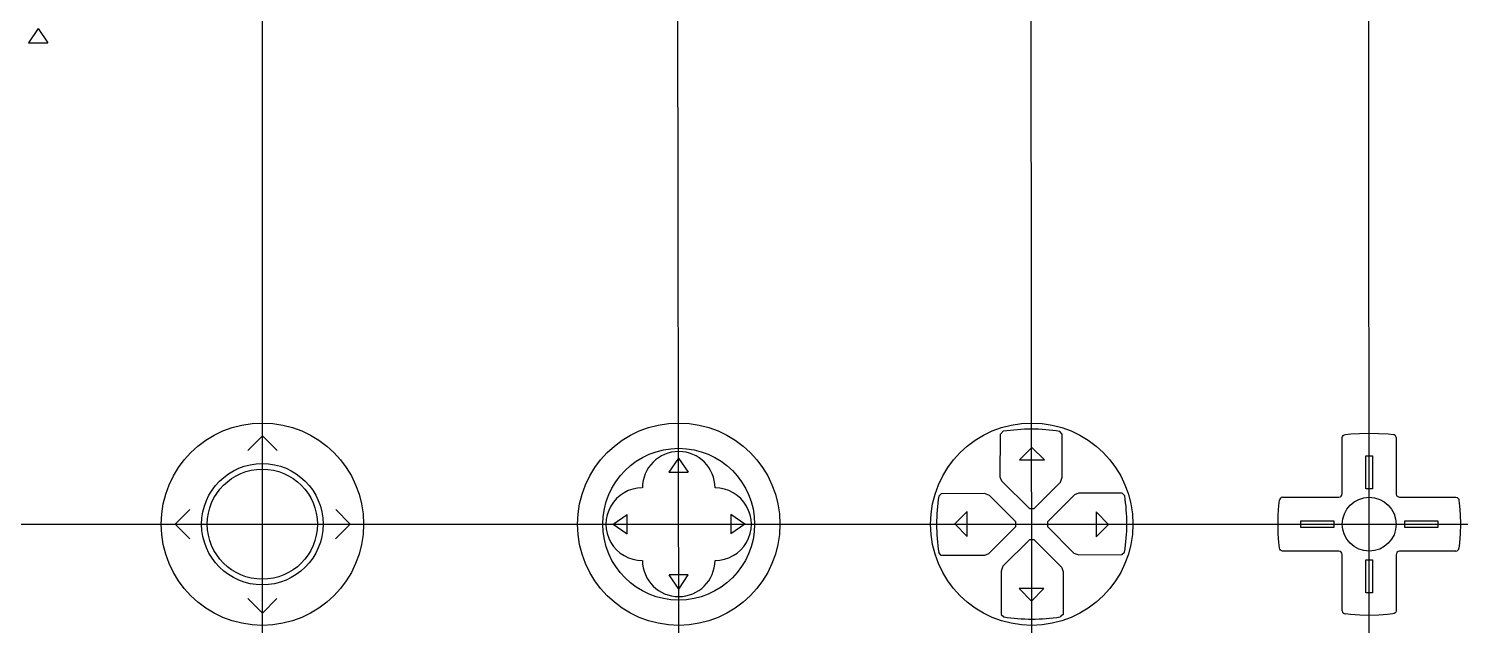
# Model space of a CAD drawing. Header units: millimetres. Extents: x -29 to 1385, y 150 to 740.
import ezdxf

# ---------------------------------------------------------------- set-up
doc = ezdxf.new("R2010")
doc.units = ezdxf.units.MM
doc.layers.add('constr', color=253, linetype='Continuous')

msp = doc.modelspace()

# ---------------------------------------------------------------- linework, layer by layer
at = {"color": 3}
for p, q in [((-20, 740.1), (-29.5, 726.1)), ((-20, 740.1), (-10.6, 726.1)), ((-29.5, 726.1), (-10.6, 726.1)), ((930.8, 339.4), (933.6, 342.1)), ((991.8, 339.4), (989.4, 342)), ((1271.7, 339), (1277.2, 339.6)), ((1277.2, 339.6), (1285.7, 340.1)), ((1285.7, 340.1), (1295.1, 340.3)), ((1295.1, 340.3), (1304.3, 340.1)), ((1304.3, 340.1), (1313.8, 339.5)), ((201.5, 337.7), (187.1, 323.3)), ((201.5, 337.7), (216, 323.2)), ((930.7, 296.9), (930.8, 339.4)), ((961.9, 326.2), (949.7, 313.9)), ((961.9, 326.2), (974.2, 313.9)), ((991.9, 296.8), (991.8, 339.4)), ((1268.6, 335.9), (1268.8, 337)), ((1268.6, 280.1), (1268.6, 335.9)), ((1268.8, 337), (1269.4, 337.9)), ((1269.4, 337.9), (1270.5, 338.7)), ((1270.5, 338.7), (1271.7, 339)), ((1313.8, 339.5), (1318.8, 339)), ((1320, 338.6), (1318.8, 339)), ((1321, 338), (1320, 338.6)), ((1321.5, 337.2), (1321, 338)), ((1321.8, 335.9), (1321.5, 337.2)), ((1321.8, 335.9), (1321.8, 280.1)), ((612.8, 315.6), (603.3, 301.7)), ((612.8, 315.6), (622.2, 301.7)), ((949.7, 313.9), (974.2, 313.9)), ((1292, 318), (1298.5, 318)), ((1292, 285.3), (1292, 318)), ((1298.5, 318), (1298.5, 285.3)), ((603.3, 301.7), (622.2, 301.7)), ((932.3, 292.8), (930.7, 296.9)), ((959.4, 265.7), (932.3, 292.8)), ((964.1, 265.8), (990.2, 291.9)), ((990.2, 291.9), (991.9, 296.8)), ((1298.5, 285.3), (1292, 285.3)), ((872.4, 280.4), (869.8, 278)), ((915.1, 280.5), (872.4, 280.4)), ((920, 278.8), (915.1, 280.5)), ((946.1, 252.7), (920, 278.8)), ((977.3, 252.6), (1004.3, 279.7)), ((1004.3, 279.7), (1008.4, 281.3)), ((1008.4, 281.3), (1050.9, 281.3)), ((1050.9, 281.3), (1053.6, 278.4)), ((1205.3, 259.5), (1205.9, 268.9)), ((1205.9, 268.9), (1206.4, 274)), ((1206.8, 275.2), (1206.4, 274)), ((1207.5, 276.1), (1206.8, 275.2)), ((1208.3, 276.7), (1207.5, 276.1)), ((1209.6, 277), (1208.3, 276.7)), ((1209.6, 277), (1265.3, 277)), ((1265.3, 277), (1266.7, 277.3)), ((1266.7, 277.3), (1267.6, 278)), ((1267.6, 278), (1268.3, 279.1)), ((1268.3, 279.1), (1268.5, 280.5)), ((1321.8, 280.1), (1322.2, 278.7)), ((1322.2, 278.7), (1322.8, 277.9)), ((1322.8, 277.9), (1324, 277.2)), ((1324, 277.2), (1325.3, 276.9)), ((1325, 276.9), (1380.8, 276.9)), ((1380.8, 276.9), (1382, 276.6)), ((1382, 276.6), (1382.9, 276.1)), ((1382.9, 276.1), (1383.6, 275)), ((1383.6, 275), (1383.9, 273.8)), ((1383.9, 273.8), (1384.5, 268.3)), ((115.3, 250.3), (129.8, 264.8)), ((288.4, 250.3), (274, 264.7)), ((548.1, 250.3), (562.1, 259.8)), ((562, 240.9), (562.1, 259.8)), ((664.3, 259.8), (664.3, 240.9)), ((678.2, 250.3), (664.3, 259.8)), ((885.6, 250.5), (897.9, 262.8)), ((897.9, 238.3), (897.9, 262.8)), ((959.4, 265.7), (964.1, 265.8)), ((1025.5, 262.4), (1025.4, 237.8)), ((1037.7, 250.1), (1025.5, 262.4)), ((1205.1, 250.3), (1205.3, 259.5)), ((1384.5, 268.3), (1385.1, 259.8)), ((1385.1, 259.8), (1385.3, 250.3)), ((115.3, 250.3), (129.7, 235.9)), ((288.4, 250.3), (273.9, 235.8)), ((548.1, 250.3), (562, 240.9)), ((678.2, 250.3), (664.3, 240.9)), ((885.6, 250.5), (897.9, 238.3)), ((946.1, 248), (919.1, 220.9)), ((946.1, 248), (946.1, 252.7)), ((977.3, 252.6), (977.3, 248)), ((977.3, 248), (1003.4, 221.8)), ((1037.7, 250.1), (1025.4, 237.8)), ((1205.3, 240.9), (1205.1, 250.3)), ((1205.9, 232.3), (1205.3, 240.9)), ((1227.5, 247.2), (1227.5, 253.7)), ((1227.5, 253.7), (1260.1, 253.7)), ((1260.1, 247.1), (1227.5, 247.2)), ((1260.1, 253.7), (1260.1, 247.1)), ((1330.3, 246.9), (1330.3, 253.5)), ((1330.3, 253.5), (1362.9, 253.5)), ((1362.9, 246.9), (1330.3, 246.9)), ((1362.9, 253.5), (1362.9, 246.9)), ((1385.1, 241.2), (1384.5, 231.7)), ((1385.3, 250.3), (1385.1, 241.2)), ((959.4, 234.8), (933.3, 208.8)), ((964.1, 234.9), (959.4, 234.8)), ((964.1, 234.9), (991.2, 207.9)), ((1206.4, 226.8), (1205.9, 232.3)), ((1206.8, 225.6), (1206.4, 226.8)), ((1383.6, 225.5), (1383.9, 226.7)), ((1384.5, 231.7), (1383.9, 226.7)), ((872.4, 219.3), (869.8, 222.2)), ((915, 219.3), (872.4, 219.3)), ((919.1, 220.9), (915, 219.3)), ((1003.4, 221.8), (1008.3, 220.1)), ((1008.3, 220.1), (1050.9, 220.2)), ((1050.9, 220.2), (1053.5, 222.6)), ((1207.5, 224.6), (1206.8, 225.6)), ((1208.4, 224), (1207.5, 224.6)), ((1209.6, 223.7), (1208.4, 224)), ((1265.3, 223.7), (1209.6, 223.7)), ((1266.4, 223.4), (1265, 223.6)), ((1267.6, 222.7), (1266.4, 223.4)), ((1268.2, 221.8), (1267.6, 222.7)), ((1268.6, 220.5), (1268.2, 221.8)), ((1268.6, 164.7), (1268.6, 220.5)), ((1291.8, 182.6), (1291.8, 215.2)), ((1291.8, 215.2), (1298.4, 215.2)), ((1298.4, 215.2), (1298.4, 182.6)), ((1321.8, 220.5), (1321.8, 164.7)), ((1322.1, 221.5), (1321.9, 220.1)), ((1322.8, 222.7), (1322.1, 221.5)), ((1323.7, 223.3), (1322.8, 222.7)), ((1325, 223.7), (1323.7, 223.3)), ((1380.8, 223.7), (1325, 223.7)), ((1380.8, 223.7), (1382.1, 224)), ((1382.1, 224), (1382.9, 224.5)), ((1382.9, 224.5), (1383.6, 225.5)), ((613, 186.2), (603.5, 200.2)), ((622.4, 200.2), (603.5, 200.2)), ((613, 186.2), (622.4, 200.2)), ((933.3, 208.8), (931.5, 203.9)), ((931.5, 203.9), (931.6, 161.2)), ((991.2, 207.9), (992.7, 203.7)), ((992.7, 203.7), (992.7, 161.2)), ((961.6, 174.4), (949.3, 186.7)), ((973.8, 186.7), (949.3, 186.7)), ((961.6, 174.4), (973.8, 186.7)), ((201.5, 162.5), (187, 177)), ((201.5, 162.5), (215.9, 176.9)), ((1298.4, 182.6), (1291.8, 182.6)), ((931.6, 161.2), (934, 158.6)), ((992.7, 161.2), (989.8, 158.6)), ((1268.6, 164.7), (1268.8, 163.4)), ((1268.8, 163.4), (1269.4, 162.6)), ((1269.4, 162.6), (1270.4, 161.9)), ((1270.4, 161.9), (1271.6, 161.6)), ((1276.6, 161), (1271.6, 161.6)), ((1286, 160.4), (1276.6, 161)), ((1295.2, 160.2), (1286, 160.4)), ((1304.7, 160.5), (1295.2, 160.2)), ((1313.2, 161), (1304.7, 160.5)), ((1318.7, 161.6), (1313.2, 161)), ((1319.9, 161.9), (1318.7, 161.6)), ((1320.9, 162.7), (1319.9, 161.9)), ((1321.5, 163.5), (1320.9, 162.7)), ((1321.8, 164.7), (1321.5, 163.5))]:
    msp.add_line(p, q, dxfattribs=at)
for centre, radius in [((201.5, 250.3), 100), ((612.9, 250.3), 100), ((961.7, 250.3), 100), ((612.9, 250.3), 75), ((201.5, 250.3), 60), ((201.5, 250.3), 54.4), ((1295.2, 250.3), 26.6)]:
    msp.add_circle(centre, radius, dxfattribs=at)
for centre, radius, start, end in [((961.4, 159.9), 184.3, 81.2401, 98.6582), ((612.9, 286.2), 35.9, 0.1316, 179.8684), ((576.9, 250.3), 35.9, 90.0116, 270.014), ((648.8, 250.3), 35.9, 269.9856, 90.0351), ((1052, 250), 184.3, 171.2401, 188.6582), ((871.4, 250.7), 184.3, 351.2401, 8.6582), ((612.9, 214.7), 35.9, 180.5446, 359.4554), ((962.1, 340.8), 184.3, 261.2401, 278.6582)]:
    msp.add_arc(centre, radius, start, end, dxfattribs=at)
at = {"layer": 'constr'}
for p, direction in [((201.5, 250.3), (0, 1)), ((612.9, 250.8), (-0.001532, 0.999999)), ((961.7, 250.3), (-0.000716, 1)), ((1295.2, 250.3), (-0.000633, 1)), ((201.5, 250.3), (1, 0))]:
    msp.add_xline(p, direction, dxfattribs=at)

doc.saveas('drawing.dxf')
